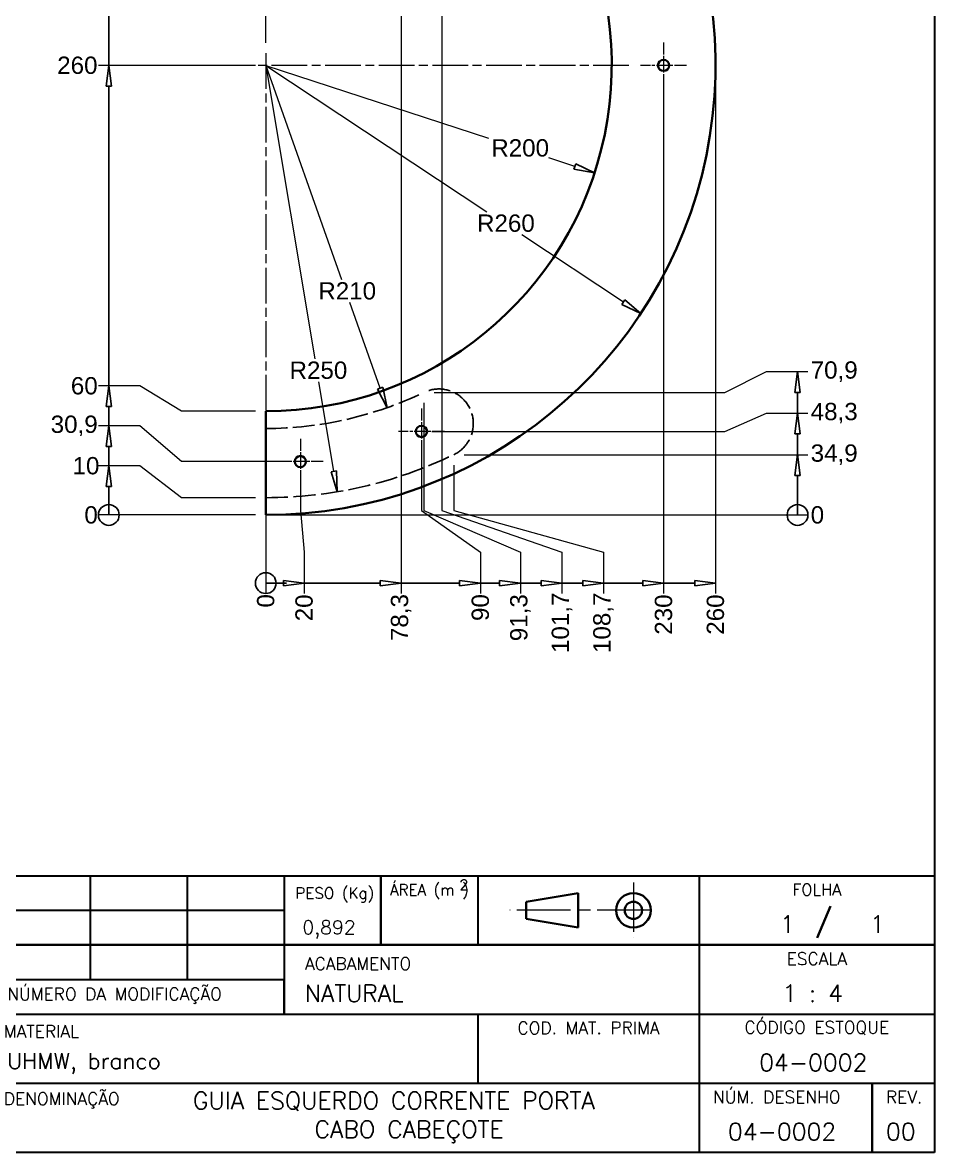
# Model space of a CAD drawing. Header units: millimetres. Extents: x 12 to 820, y 20 to 1168.
# Drawn here: x 293 to 820, y 20 to 673 of the extents above; entities that cross this region are included whole.
import ezdxf
from ezdxf.enums import TextEntityAlignment as Align

# ---------------------------------------------------------------- set-up
doc = ezdxf.new("R2010")
doc.units = ezdxf.units.MM
doc.header["$LTSCALE"] = 4
for name, pattern in [('CHAIN', [0.7087, 0.4724, -0.0591, 0.1181, -0.0591]), ('DASHED', [0.2067, 0.1654, -0.0413]), ('LONG_DASH_DOTTED', [0.3543, 0.2362, -0.0295, 0.0591, -0.0295])]:
    doc.linetypes.add(name, pattern=pattern)
for name, color, linetype, lineweight in [('BORDA', 7, 'Continuous', 25), ('Centro(TMG-1)', 7, 'Continuous', 18), ('LEGENDA', 7, 'Continuous', 35), ('Quote(TMG-1)', 7, 'Continuous', 25), ('Spigoli nascosti(TMG-1)', 7, 'DASHED', 25), ('Spigoli visibili(TMG-1)', 7, 'Continuous', 35)]:
    doc.layers.add(name, color=color, linetype=linetype, lineweight=lineweight)
doc.layers.add('CENTRO', color=5, linetype='LONG_DASH_DOTTED', lineweight=9, true_color=0x0000ff)
doc.layers.add('CONTORNO', color=1, linetype='Continuous', lineweight=50, true_color=0xff0000)
doc.styles.add('SELGRON - LEGENDA', font='Simplex.shx')
doc.styles.add('Text Style47', font='Simplex.shx')
doc.styles.add('Text Style49', font='Simplex.shx')
doc.styles.add('Text Style51', font='Simplex.shx')
doc.styles.add('Text Style54', font='')
doc.styles.add('Text Style58', font='Simplex.shx')
doc.styles.add('Text Style83', font='Simplex.shx')
doc.styles.add('TMG', font='arial.ttf')
doc.styles.get('Text Style54').set_extended_font_data('Arial', bold=True)
doc.dimstyles.new('tmg-quote', dxfattribs={"dimscale": 4, "dimtxt": 2.5, "dimasz": 3, "dimexe": 1.5, "dimexo": 1.5, "dimgap": 0.4, "dimtad": 1, "dimtoh": 1, "dimrnd": 1e-08, "dimtxsty": 'TMG', "dimblk": 'Empty-1', "dimcen": 0.09, "dimdle": 4, "dimclrd": 7, "dimclre": 7, "dimclrt": 7, "dimazin": 2, "dimtfac": 1, "dimtdec": 3, "dimtmove": 0, "dimatfit": 3, "dimldrblk": 'CLOSEDBLANK', "dimfxl": 0, "dimtolj": 1, "dimlwd": 15, "dimlwe": 15, "dimarcsym": 0})

# ---------------------------------------------------------------- blocks, each defined once
blk = doc.blocks.new('Borders BORDA A4')
at = {"layer": 'BORDA', "lineweight": 30}
for p, q in [((205, 292), (205, 5)), ((205, 5), (25, 5))]:
    blk.add_line(p, q, dxfattribs=at)
at = {"layer": 'CONTORNO', "color": 7, "style": 'Text Style54'}
blk.add_attdef('STOCK_NUMBER_001', (6.97, 138.27), '', height=4, rotation=90, dxfattribs=at)
blk = doc.blocks.new('Title Blocks LEGENDA SELGRON')
at = {"layer": 'CENTRO', "ltscale": 7.526578}
blk.add_line((288.11, 94.53), (288.11, 86.53), dxfattribs=at)
at = {"layer": 'CENTRO', "ltscale": 8.216806}
blk.add_line((290.65, 90.53), (270.27, 90.53), dxfattribs=at)
at = {"layer": 'CONTORNO', "color": 7}
for p, q in [((164.01, 92.36), (168.34, 94.82)), ((168.34, 94.82), (172.79, 92.22)), ((173.29, 92.29), (177.63, 94.75)), ((177.63, 94.75), (182.08, 92.16)), ((164.01, 92.36), (168.45, 89.76)), ((168.45, 89.76), (172.79, 92.22)), ((173.29, 92.29), (177.74, 89.69)), ((177.74, 89.69), (182.08, 92.16)), ((162.41, 90.58), (162.41, 90.12)), ((166.47, 90.58), (162.41, 90.58)), ((162.41, 90.12), (163.71, 90.12)), ((163.71, 90.12), (163.71, 88.77)), ((165.15, 88.77), (165.15, 90.09)), ((165.15, 90.09), (166.47, 90.09)), ((166.47, 90.09), (166.47, 90.58)), ((170.32, 88.77), (170.32, 90.58)), ((170.32, 90.58), (172.34, 90.58)), ((171.67, 88.77), (171.67, 89.91)), ((171.67, 89.91), (172.52, 88.77)), ((172.34, 90.58), (173.02, 89.53)), ((173.02, 89.53), (173.7, 90.58)), ((173.62, 88.77), (174.39, 89.87)), ((173.7, 90.58), (175.76, 90.58)), ((174.39, 89.87), (174.39, 88.77)), ((175.76, 88.77), (175.76, 90.58)), ((179.39, 89.91), (179.32, 89.76)), ((179.5, 90.07), (179.39, 89.91)), ((179.68, 90.21), (179.5, 90.07)), ((179.83, 90.29), (179.68, 90.21)), ((180.01, 90.38), (179.83, 90.29)), ((180.34, 90.49), (180.01, 90.38)), ((180.83, 90.57), (180.34, 90.49)), ((180.75, 89.8), (180.8, 89.91)), ((180.8, 89.91), (180.86, 89.98)), ((181.1, 90.58), (180.83, 90.57)), ((180.86, 89.98), (180.97, 90.07)), ((180.97, 90.07), (181.11, 90.11)), ((181.59, 90.61), (181.1, 90.58)), ((181.11, 90.11), (181.33, 90.16)), ((181.33, 90.16), (181.63, 90.18)), ((181.99, 90.62), (181.59, 90.61)), ((181.63, 90.18), (181.9, 90.18)), ((181.9, 90.18), (182.01, 90.16)), ((182.18, 90.6), (181.99, 90.62)), ((182.01, 90.16), (182.12, 90.11)), ((182.12, 90.11), (182.21, 90.08)), ((182.38, 90.57), (182.18, 90.6)), ((182.21, 90.08), (182.32, 90)), ((182.32, 90), (182.38, 89.91)), ((182.58, 90.55), (182.38, 90.57)), ((182.38, 89.91), (183.75, 89.91)), ((182.69, 90.53), (182.58, 90.55)), ((182.82, 90.51), (182.69, 90.53)), ((182.95, 90.46), (182.82, 90.51)), ((183.04, 90.44), (182.95, 90.46)), ((183.13, 90.42), (183.04, 90.44)), ((183.24, 90.38), (183.13, 90.42)), ((183.33, 90.33), (183.24, 90.38)), ((183.42, 90.29), (183.33, 90.33)), ((183.48, 90.25), (183.42, 90.29)), ((183.55, 90.2), (183.48, 90.25)), ((183.64, 90.13), (183.55, 90.2)), ((183.68, 90.07), (183.64, 90.13)), ((183.72, 90), (183.68, 90.07)), ((183.75, 89.96), (183.72, 90)), ((183.75, 89.91), (183.75, 89.96)), ((163.71, 88.77), (165.15, 88.77)), ((164.01, 87.01), (168.34, 89.47)), ((168.34, 89.47), (172.95, 86.79)), ((170.32, 88.77), (171.67, 88.77)), ((172.52, 88.77), (173.62, 88.77)), ((173.36, 87.01), (177.69, 89.47)), ((174.39, 88.77), (175.76, 88.77)), ((177.69, 89.47), (182.3, 86.79)), ((179.32, 89.76), (179.3, 89.67)), ((179.3, 89.67), (179.32, 89.54)), ((179.32, 89.54), (179.39, 89.36)), ((179.39, 89.36), (179.48, 89.25)), ((179.48, 89.25), (179.65, 89.12)), ((179.65, 89.12), (179.85, 89.01)), ((179.85, 89.01), (179.96, 88.97)), ((179.96, 88.97), (180.12, 88.92)), ((180.12, 88.92), (180.31, 88.86)), ((180.31, 88.86), (180.49, 88.81)), ((180.49, 88.81), (180.69, 88.79)), ((180.69, 88.79), (180.84, 88.77)), ((180.73, 89.72), (180.75, 89.8)), ((180.73, 89.61), (180.73, 89.72)), ((180.75, 89.52), (180.73, 89.61)), ((180.82, 89.43), (180.75, 89.52)), ((180.89, 89.36), (180.82, 89.43)), ((180.84, 88.77), (181.11, 88.75)), ((180.97, 89.3), (180.89, 89.36)), ((181.08, 89.25), (180.97, 89.3)), ((181.24, 89.21), (181.08, 89.25)), ((181.11, 88.75), (181.33, 88.73)), ((181.46, 89.17), (181.24, 89.21)), ((181.33, 88.73), (181.41, 88.73)), ((181.41, 88.73), (181.63, 88.73)), ((181.68, 89.14), (181.46, 89.17)), ((181.63, 88.73), (181.85, 88.73)), ((181.81, 89.14), (181.68, 89.14)), ((181.94, 89.14), (181.81, 89.14)), ((181.85, 88.73), (182.21, 88.77)), ((181.92, 89.74), (181.92, 89.36)), ((183.81, 89.74), (181.92, 89.74)), ((181.92, 89.36), (182.54, 89.36)), ((182.1, 89.17), (181.94, 89.14)), ((182.23, 89.19), (182.1, 89.17)), ((182.21, 88.77), (182.43, 88.79)), ((182.36, 89.23), (182.23, 89.19)), ((182.45, 89.28), (182.36, 89.23)), ((182.43, 88.79), (182.69, 88.88)), ((182.54, 89.36), (182.45, 89.28)), ((182.69, 88.88), (182.87, 88.95)), ((182.87, 88.95), (182.89, 88.77)), ((182.89, 88.77), (183.81, 88.77)), ((183.81, 88.77), (183.81, 89.74)), ((163.83, 86.68), (163.83, 81.73)), ((168.12, 84.26), (163.83, 86.68)), ((164.01, 87.01), (172.95, 81.81)), ((172.95, 86.79), (172.95, 81.81)), ((173.18, 86.68), (173.18, 81.73)), ((177.47, 84.26), (173.18, 86.68)), ((173.36, 87.01), (182.3, 81.81)), ((182.3, 86.79), (182.3, 81.81)), ((163.83, 81.73), (168.12, 84.26)), ((173.18, 81.73), (177.47, 84.26))]:
    blk.add_line(p, q, dxfattribs=at)
at = {"layer": 'LEGENDA', "lineweight": 30}
for p, q in [((151.61, 95.53), (331.61, 95.53)), ((151.61, 55.53), (151.61, 95.53)), ((195.61, 95.53), (195.61, 55.53)), ((209.61, 95.53), (209.61, 80.53)), ((223.61, 95.53), (223.61, 80.53)), ((237.61, 95.53), (237.61, 80.53)), ((265.61, 95.53), (265.61, 85.53)), ((297.61, 95.53), (297.61, 55.53)), ((331.61, 95.53), (331.61, 55.53)), ((195.61, 90.53), (237.61, 90.53)), ((151.61, 80.53), (195.61, 80.53)), ((161.44, 80.53), (161.44, 55.53)), ((177.61, 80.53), (177.61, 55.53)), ((195.61, 80.53), (237.61, 80.53)), ((151.61, 75.53), (195.61, 75.53)), ((195.61, 75.53), (331.61, 75.53)), ((265.61, 75.53), (265.61, 65.53)), ((151.61, 70.53), (195.61, 70.53)), ((151.61, 65.53), (195.61, 65.53)), ((195.61, 65.53), (331.61, 65.53)), ((151.61, 60.53), (195.61, 60.53)), ((331.61, 55.53), (151.61, 55.53))]:
    blk.add_line(p, q, dxfattribs=at)
at = {"layer": 'LEGENDA'}
for p, q in [((251.61, 95.53), (251.61, 85.53)), ((272.61, 91.78), (280.11, 93.03)), ((272.61, 89.28), (272.61, 91.78)), ((280.11, 93.03), (280.11, 88.03)), ((316.61, 91.14), (314.67, 86.53)), ((280.11, 88.03), (272.61, 89.28)), ((195.61, 85.53), (237.61, 85.53)), ((251.61, 85.53), (237.61, 85.53)), ((251.61, 85.53), (265.61, 85.53)), ((265.61, 85.53), (331.61, 85.53)), ((237.61, 80.53), (237.61, 75.53)), ((322.61, 65.53), (322.61, 55.53))]:
    blk.add_line(p, q, dxfattribs=at)
for radius in [2.5, 1.25]:
    blk.add_circle((288.11, 90.53), radius, dxfattribs=at)
at = {"layer": 'CONTORNO', "color": 7, "style": 'SELGRON - LEGENDA'}
for s, insert, char_height, attachment_point in [('\\FSimplex|b0|i0;\\H1.6000;ÁREA (m )', (258.61, 93.23), 1.6, 5), ('\\FSimplex|b0|i0;\\H1.5000;2', (263.61, 94.23), 1.5, 5), ('\\FSimplex|b0|i0;\\H1.6000;PESO (Kg)\\P', (244.95, 92.75), 1.6, 5), ('\\FSimplex|b0|i0;\\H1.7000;FOLHA', (314.61, 93.53), 1.7, 5), ('\\FSimplex|b0|i0;\\H1.8000;ACABAMENTO', (240.64, 82.82), 1.8, 4), ('\\FSimplex|b0|i0;\\H1.8000;ESCALA', (314.61, 83.53), 1.8, 5), ('\\FSimplex|b0|i0;\\H1.8000;DATA', (169.44, 78.03), 1.8, 5), ('\\FSimplex|b0|i0;\\H1.8000;NOME', (186.61, 78.03), 1.8, 5), ('\\FSimplex|b0|i0;\\H1.8000;NÚMERO DA MODIFICAÇÃO', (197.61, 78.17), 1.8, 4), ('\\FSimplex|b0|i0;\\H1.8000;COD. MAT. PRIMA', (281.61, 73.53), 1.8, 5), ('\\FSimplex|b0|i0;\\H1.8000;CÓDIGO ESTOQUE', (314.61, 73.53), 1.8, 5), ('\\FSimplex|b0|i0;\\H1.8000;VISTO', (156.61, 68.03), 1.8, 5), ('\\FSimplex|b0|i0;\\H1.8000;DENOMINAÇÃO', (197.11, 63.03), 1.8, 4), ('\\FSimplex|b0|i0;\\H1.8000;NÚM. DESENHO', (299.61, 63.53), 1.8, 4), ('\\FSimplex|b0|i0;\\H1.8000;REV.', (324.61, 63.53), 1.8, 4)]:
    blk.add_mtext(s, dxfattribs=dict(at, insert=insert, char_height=char_height, attachment_point=attachment_point))
for s, insert, char_height, width, attachment_point in [('\\FSimplex|b0|i0;\\H1.9000;DES', (156.61, 73.03), 1.9, 6.6594, 5), ('\\FSimplex|b0|i0;\\H1.8000;MATERIAL', (197.11, 73.03), 1.8, 12.5739, 4), ('\\FSimplex|b0|i0;\\H1.9000;PROJ', (156.61, 63.03), 1.9, 7.0803, 5), ('\\FSimplex|b0|i0;\\H1.9000;VISTO', (156.61, 58.03), 1.9, 7.7824, 5)]:
    blk.add_mtext(s, dxfattribs=dict(at, insert=insert, char_height=char_height, width=width, attachment_point=attachment_point))
at = {"layer": 'CONTORNO', "color": 7}
for tag, height, style, p in [('RLM_3', 1.8, 'Text Style51', (202.61, 93.03)), ('RLM_6', 1.8, 'Text Style51', (216.61, 93.03)), ('RLM_9', 1.8, 'Text Style51', (230.61, 93.03)), ('RLM_2', 1.8, 'Text Style51', (202.61, 88.03)), ('RLM_5', 1.8, 'Text Style51', (216.61, 88.03)), ('RLM_8', 1.8, 'Text Style51', (230.61, 88.03)), ('ÁREA', 2, 'Text Style47', (258.61, 87.83)), ('RLM_1', 1.8, 'Text Style51', (202.61, 83.03)), ('RLM_4', 1.8, 'Text Style51', (216.61, 83.03)), ('RLM_7', 1.8, 'Text Style51', (230.61, 83.03))]:
    blk.add_attdef(tag, text='', height=height, dxfattribs=dict(at, style=style)).set_placement(p, align=Align.MIDDLE_CENTER)
for tag, p, height, style in [('PESO_001', (240.26, 87.07), 2, 'Text Style47'), ('Sheet_number_001', (309.31, 87.28), 2.5, 'SELGRON - LEGENDA'), ('Number_of_sheets_001', (322.31, 87.28), 2.5, 'SELGRON - LEGENDA'), ('ACABAMENTO_001', (240.61, 77.29), 2.49, 'Text Style83'), ('ESCALA_001', (309.61, 77.28), 2.5, 'SELGRON - LEGENDA'), ('CHECKED_DATE_001', (161.59, 72.31), 1.7, 'Text Style49'), ('DESIGNER_001', (182.84, 72.13), 1.8, 'Text Style51'), ('MATERIAL_001', (197.61, 67.6), 2.3, 'Text Style58'), ('STOCK_NUMBER_001', (306.28, 67.28), 2.5, 'SELGRON - LEGENDA'), ('ENG_APPROVAL_DATE_001', (161.13, 62.26), 1.8, 'Text Style51'), ('PROJECT_001', (179.97, 62.18), 1.7, 'Text Style49'), ('DESCRIPTION_001', (224.45, 61.78), 2.5, 'SELGRON - LEGENDA'), ('DESCRIPTION_002', (242.01, 57.62), 2.5, 'SELGRON - LEGENDA'), ('PART_NUMBER_001', (301.78, 57.28), 2.5, 'SELGRON - LEGENDA'), ('REVISION_NUMBER_001', (324.61, 57.28), 2.5, 'SELGRON - LEGENDA')]:
    blk.add_attdef(tag, p, '', height=height, dxfattribs=dict(at, style=style))
blk = doc.blocks.new('Empty-1')
at = {"color": 0}
for p, q in [((0, 0), (-1, 0.133)), ((-1, 0.133), (-1, -0.133)), ((-1, -0.133), (0, 0))]:
    blk.add_line(p, q, dxfattribs=at)
blk = doc.blocks.new('*D9')
at = {"layer": 'Defpoints', "color": 0, "linetype": 'Continuous', "transparency": 16777216}
for p in [(433.44, 648.6), (474.77, 402.04)]:
    blk.add_point(p, dxfattribs=at)
at = {"layer": 'Quote(TMG-1)', "color": 7, "linetype": 'Continuous', "lineweight": 15, "transparency": 16777216}
for p, q in [((433.44, 648.6), (461.88, 478.93)), ((472.78, 413.88), (464.13, 465.52))]:
    blk.add_line(p, q, dxfattribs=at)
at = {"layer": 'Quote(TMG-1)', "color": 7, "linetype": 'Continuous', "lineweight": 15, "transparency": 16777216, "xscale": 12, "yscale": 12, "zscale": 12, "rotation": 279.5157499925226}
blk.add_blockref('Empty-1', (474.77, 402.04), dxfattribs=at)
at = {"layer": 'Quote(TMG-1)', "color": 7, "linetype": 'Continuous', "lineweight": 18, "transparency": 16777216, "insert": (447.19, 477.33), "char_height": 10, "attachment_point": 1, "style": 'TMG'}
blk.add_mtext('\\A1;R250', dxfattribs=at)
blk = doc.blocks.new('_ClosedBlank')
at = {"color": 0, "linetype": 'ByBlock', "lineweight": -2}
for p, q in [((-1, 0.167), (0, 0)), ((-1, 0.167), (-1, -0.167)), ((0, 0), (-1, -0.167))]:
    blk.add_line(p, q, dxfattribs=at)
blk = doc.blocks.new('*D10')
at = {"layer": 'Defpoints', "color": 0, "linetype": 'Continuous', "transparency": 16777216}
for p in [(433.44, 648.6), (503.56, 450.65)]:
    blk.add_point(p, dxfattribs=at)
at = {"layer": 'Quote(TMG-1)', "color": 7, "linetype": 'Continuous', "lineweight": 15, "transparency": 16777216}
for p, q in [((433.44, 648.6), (477.28, 524.82)), ((499.55, 461.96), (482.03, 511.41))]:
    blk.add_line(p, q, dxfattribs=at)
at = {"layer": 'Quote(TMG-1)', "color": 7, "linetype": 'Continuous', "lineweight": 15, "transparency": 16777216, "xscale": 12, "yscale": 12, "zscale": 12, "rotation": 289.5065532695403}
blk.add_blockref('Empty-1', (503.56, 450.65), dxfattribs=at)
at = {"layer": 'Quote(TMG-1)', "color": 7, "linetype": 'Continuous', "lineweight": 18, "transparency": 16777216, "insert": (463.84, 523.22), "char_height": 10, "attachment_point": 1, "style": 'TMG'}
blk.add_mtext('\\A1;R210', dxfattribs=at)
blk = doc.blocks.new('*D11')
at = {"layer": 'Defpoints', "color": 0, "linetype": 'Continuous', "transparency": 16777216}
for p in [(433.44, 648.6), (623.53, 586.43)]:
    blk.add_point(p, dxfattribs=at)
at = {"layer": 'Quote(TMG-1)', "color": 7, "linetype": 'Continuous', "lineweight": 15, "transparency": 16777216}
for p, q in [((433.44, 648.6), (562.22, 606.48)), ((612.12, 590.16), (597.05, 595.09))]:
    blk.add_line(p, q, dxfattribs=at)
at = {"layer": 'Quote(TMG-1)', "color": 7, "linetype": 'Continuous', "lineweight": 15, "transparency": 16777216, "xscale": 12, "yscale": 12, "zscale": 12, "rotation": 341.8890529945775}
blk.add_blockref('Empty-1', (623.53, 586.43), dxfattribs=at)
at = {"layer": 'Quote(TMG-1)', "color": 7, "linetype": 'Continuous', "lineweight": 18, "transparency": 16777216, "insert": (563.82, 605.89), "char_height": 10, "attachment_point": 1, "style": 'TMG'}
blk.add_mtext('\\A1;R200', dxfattribs=at)
blk = doc.blocks.new('*D12')
at = {"layer": 'Defpoints', "color": 0, "linetype": 'Continuous', "transparency": 16777216}
for p in [(433.44, 648.6), (650.22, 505.06)]:
    blk.add_point(p, dxfattribs=at)
at = {"layer": 'Quote(TMG-1)', "color": 7, "linetype": 'Continuous', "lineweight": 15, "transparency": 16777216}
for p, q in [((433.44, 648.6), (561.27, 563.96)), ((640.22, 511.69), (581.52, 550.55))]:
    blk.add_line(p, q, dxfattribs=at)
at = {"layer": 'Quote(TMG-1)', "color": 7, "linetype": 'Continuous', "lineweight": 15, "transparency": 16777216, "xscale": 12, "yscale": 12, "zscale": 12, "rotation": 326.4903698639281}
blk.add_blockref('Empty-1', (650.22, 505.06), dxfattribs=at)
at = {"layer": 'Quote(TMG-1)', "color": 7, "linetype": 'Continuous', "lineweight": 18, "transparency": 16777216, "insert": (555.58, 562.36), "char_height": 10, "attachment_point": 1, "style": 'TMG'}
blk.add_mtext('\\A1;R260', dxfattribs=at)
blk = doc.blocks.new('*D14')
at = {"layer": 'Defpoints', "color": 0, "linetype": 'Continuous', "transparency": 16777216}
for p in [(433.44, 388.6), (433.44, 388.6), (746.88, 388.6)]:
    blk.add_point(p, dxfattribs=at)
at = {"layer": 'Quote(TMG-1)', "color": 7, "linetype": 'Continuous', "lineweight": 15, "transparency": 16777216}
blk.add_line((439.44, 388.6), (746.88, 388.6), dxfattribs=at)
at = {"layer": 'Quote(TMG-1)', "color": 7, "linetype": 'Continuous', "lineweight": 18, "transparency": 16777216, "insert": (748.48, 388.6), "char_height": 10, "attachment_point": 4, "style": 'TMG'}
blk.add_mtext('\\A1;0', dxfattribs=at)
blk = doc.blocks.new('*D15')
at = {"layer": 'Defpoints', "color": 0, "linetype": 'Continuous', "transparency": 16777216}
for p in [(542.13, 423.47), (746.88, 423.47), (433.44, 388.6)]:
    blk.add_point(p, dxfattribs=at)
at = {"layer": 'Quote(TMG-1)', "color": 7, "linetype": 'Continuous', "lineweight": 15, "transparency": 16777216}
blk.add_line((548.13, 423.47), (746.88, 423.47), dxfattribs=at)
at = {"layer": 'Quote(TMG-1)', "color": 7, "linetype": 'Continuous', "lineweight": 18, "transparency": 16777216, "insert": (748.48, 423.47), "char_height": 10, "attachment_point": 4, "style": 'TMG'}
blk.add_mtext('\\A1;34,9', dxfattribs=at)
blk = doc.blocks.new('*D16')
at = {"layer": 'Defpoints', "color": 0, "linetype": 'Continuous', "transparency": 16777216}
for p in [(746.88, 447.49), (523.44, 436.94), (433.44, 388.6)]:
    blk.add_point(p, dxfattribs=at)
at = {"layer": 'Quote(TMG-1)', "color": 7, "linetype": 'Continuous', "lineweight": 15, "transparency": 16777216}
for p, q in [((698.88, 436.94), (722.88, 447.49)), ((722.88, 447.49), (746.88, 447.49)), ((529.44, 436.94), (698.88, 436.94))]:
    blk.add_line(p, q, dxfattribs=at)
at = {"layer": 'Quote(TMG-1)', "color": 7, "linetype": 'Continuous', "lineweight": 18, "transparency": 16777216, "insert": (748.48, 447.49), "char_height": 10, "attachment_point": 4, "style": 'TMG'}
blk.add_mtext('\\A1;48,3', dxfattribs=at)
blk = doc.blocks.new('*D17')
at = {"layer": 'Defpoints', "color": 0, "linetype": 'Continuous', "transparency": 16777216}
for p in [(746.88, 471.51), (524.74, 459.49), (433.44, 388.6)]:
    blk.add_point(p, dxfattribs=at)
at = {"layer": 'Quote(TMG-1)', "color": 7, "linetype": 'Continuous', "lineweight": 15, "transparency": 16777216}
for p, q in [((698.88, 459.49), (722.88, 471.51)), ((722.88, 471.51), (746.88, 471.51)), ((530.74, 459.49), (698.88, 459.49))]:
    blk.add_line(p, q, dxfattribs=at)
at = {"layer": 'Quote(TMG-1)', "color": 7, "linetype": 'Continuous', "lineweight": 18, "transparency": 16777216, "insert": (748.48, 471.51), "char_height": 10, "attachment_point": 4, "style": 'TMG'}
blk.add_mtext('\\A1;70,9', dxfattribs=at)
blk = doc.blocks.new('2dTransSymbol1')
at = {"layer": 'Quote(TMG-1)'}
for p, q in [((185.22, 117.88), (184.82, 114.88)), ((185.62, 114.88), (185.22, 117.88)), ((184.82, 114.88), (185.62, 114.88)), ((185.22, 111.87), (185.22, 114.88)), ((185.22, 111.87), (184.82, 108.87)), ((185.62, 108.87), (185.22, 111.87)), ((184.82, 108.87), (185.62, 108.87)), ((185.22, 105.87), (185.22, 108.87)), ((185.22, 105.87), (184.82, 102.87)), ((185.62, 102.87), (185.22, 105.87)), ((184.82, 102.87), (185.62, 102.87)), ((185.22, 100.15), (185.22, 102.87)), ((185.22, 100.15), (185.22, 97.15))]:
    blk.add_line(p, q, dxfattribs=at)
blk.add_circle((185.22, 97.15), 1.5, dxfattribs=at)
blk = doc.blocks.new('*D19')
at = {"layer": 'Defpoints', "color": 0, "linetype": 'Continuous', "transparency": 16777216}
for p in [(433.44, 438.6), (433.44, 438.6), (433.44, 343.18)]:
    blk.add_point(p, dxfattribs=at)
at = {"layer": 'Quote(TMG-1)', "color": 7, "linetype": 'Continuous', "lineweight": 15, "transparency": 16777216}
blk.add_line((433.44, 432.6), (433.44, 343.18), dxfattribs=at)
at = {"layer": 'Quote(TMG-1)', "color": 7, "linetype": 'Continuous', "lineweight": 18, "transparency": 16777216, "insert": (433.44, 335.06), "char_height": 10, "attachment_point": 4, "rotation": 90, "style": 'TMG'}
blk.add_mtext('\\A1;0', dxfattribs=at)
blk = doc.blocks.new('*D20')
at = {"layer": 'Defpoints', "color": 0, "linetype": 'Continuous', "transparency": 16777216}
for p in [(433.44, 438.6), (453.44, 419.47), (455.64, 343.18)]:
    blk.add_point(p, dxfattribs=at)
at = {"layer": 'Quote(TMG-1)', "color": 7, "linetype": 'Continuous', "lineweight": 15, "transparency": 16777216}
for p, q in [((453.44, 413.47), (453.44, 391.18)), ((453.44, 391.18), (455.64, 367.18)), ((455.64, 367.18), (455.64, 343.18))]:
    blk.add_line(p, q, dxfattribs=at)
at = {"layer": 'Quote(TMG-1)', "color": 7, "linetype": 'Continuous', "lineweight": 18, "transparency": 16777216, "insert": (455.64, 327.12), "char_height": 10, "attachment_point": 4, "rotation": 90, "style": 'TMG'}
blk.add_mtext('\\A1;20', dxfattribs=at)
blk = doc.blocks.new('*D21')
at = {"layer": 'Defpoints', "color": 0, "linetype": 'Continuous', "transparency": 16777216}
for p in [(433.44, 438.6), (523.44, 436.94), (557.53, 343.18)]:
    blk.add_point(p, dxfattribs=at)
at = {"layer": 'Quote(TMG-1)', "color": 7, "linetype": 'Continuous', "lineweight": 15, "transparency": 16777216}
for p, q in [((523.44, 430.94), (523.44, 391.18)), ((523.44, 391.18), (557.53, 367.18)), ((557.53, 367.18), (557.53, 343.18))]:
    blk.add_line(p, q, dxfattribs=at)
at = {"layer": 'Quote(TMG-1)', "color": 7, "linetype": 'Continuous', "lineweight": 18, "transparency": 16777216, "insert": (557.53, 327.29), "char_height": 10, "attachment_point": 4, "rotation": 90, "style": 'TMG'}
blk.add_mtext('\\A1;90', dxfattribs=at)
blk = doc.blocks.new('*D22')
at = {"layer": 'Defpoints', "color": 0, "linetype": 'Continuous', "transparency": 16777216}
for p in [(433.44, 438.6), (542.13, 423.47), (628.68, 343.18)]:
    blk.add_point(p, dxfattribs=at)
at = {"layer": 'Quote(TMG-1)', "color": 7, "linetype": 'Continuous', "lineweight": 15, "transparency": 16777216}
for p, q in [((542.13, 417.47), (542.13, 391.18)), ((542.13, 391.18), (628.68, 367.18)), ((628.68, 367.18), (628.68, 343.18))]:
    blk.add_line(p, q, dxfattribs=at)
at = {"layer": 'Quote(TMG-1)', "color": 7, "linetype": 'Continuous', "lineweight": 18, "transparency": 16777216, "insert": (628.68, 308.78), "char_height": 10, "attachment_point": 4, "rotation": 90, "style": 'TMG'}
blk.add_mtext('\\A1;108,7', dxfattribs=at)
blk = doc.blocks.new('*D23')
at = {"layer": 'Defpoints', "color": 0, "linetype": 'Continuous', "transparency": 16777216}
for p in [(524.74, 459.49), (433.44, 438.6), (580.64, 343.18)]:
    blk.add_point(p, dxfattribs=at)
at = {"layer": 'Quote(TMG-1)', "color": 7, "linetype": 'Continuous', "lineweight": 15, "transparency": 16777216}
for p, q in [((524.74, 453.49), (524.74, 391.18)), ((524.74, 391.18), (580.64, 367.18)), ((580.64, 367.18), (580.64, 343.18))]:
    blk.add_line(p, q, dxfattribs=at)
at = {"layer": 'Quote(TMG-1)', "color": 7, "linetype": 'Continuous', "lineweight": 18, "transparency": 16777216, "insert": (580.64, 315.61), "char_height": 10, "attachment_point": 4, "rotation": 90, "style": 'TMG'}
blk.add_mtext('\\A1;91,3', dxfattribs=at)
blk = doc.blocks.new('*D24')
at = {"layer": 'Defpoints', "color": 0, "linetype": 'Continuous', "transparency": 16777216}
for p in [(663.44, 648.6), (433.44, 438.6), (663.44, 343.18)]:
    blk.add_point(p, dxfattribs=at)
at = {"layer": 'Quote(TMG-1)', "color": 7, "linetype": 'Continuous', "lineweight": 15, "transparency": 16777216}
blk.add_line((663.44, 642.6), (663.44, 343.18), dxfattribs=at)
at = {"layer": 'Quote(TMG-1)', "color": 7, "linetype": 'Continuous', "lineweight": 18, "transparency": 16777216, "insert": (663.44, 319.35), "char_height": 10, "attachment_point": 4, "rotation": 90, "style": 'TMG'}
blk.add_mtext('\\A1;230', dxfattribs=at)
blk = doc.blocks.new('*D25')
at = {"layer": 'Defpoints', "color": 0, "linetype": 'Continuous', "transparency": 16777216}
for p in [(693.44, 648.6), (433.44, 438.6), (693.44, 343.18)]:
    blk.add_point(p, dxfattribs=at)
at = {"layer": 'Quote(TMG-1)', "color": 7, "linetype": 'Continuous', "lineweight": 15, "transparency": 16777216}
blk.add_line((693.44, 642.6), (693.44, 343.18), dxfattribs=at)
at = {"layer": 'Quote(TMG-1)', "color": 7, "linetype": 'Continuous', "lineweight": 18, "transparency": 16777216, "insert": (693.44, 319.35), "char_height": 10, "attachment_point": 4, "rotation": 90, "style": 'TMG'}
blk.add_mtext('\\A1;260', dxfattribs=at)
blk = doc.blocks.new('*D26')
at = {"layer": 'Defpoints', "color": 0, "linetype": 'Continuous', "transparency": 16777216}
for p in [(511.7, 832.65), (433.44, 438.6), (511.7, 343.18)]:
    blk.add_point(p, dxfattribs=at)
at = {"layer": 'Quote(TMG-1)', "color": 7, "linetype": 'Continuous', "lineweight": 15, "transparency": 16777216}
blk.add_line((511.7, 826.65), (511.7, 343.18), dxfattribs=at)
at = {"layer": 'Quote(TMG-1)', "color": 7, "linetype": 'Continuous', "lineweight": 18, "transparency": 16777216, "insert": (511.7, 315.69), "char_height": 10, "attachment_point": 4, "rotation": 90, "style": 'TMG'}
blk.add_mtext('\\A1;78,3', dxfattribs=at)
blk = doc.blocks.new('*D27')
at = {"layer": 'Defpoints', "color": 0, "linetype": 'Continuous', "transparency": 16777216}
for p in [(535.18, 887.87), (433.44, 438.6), (604.66, 343.18)]:
    blk.add_point(p, dxfattribs=at)
at = {"layer": 'Quote(TMG-1)', "color": 7, "linetype": 'Continuous', "lineweight": 15, "transparency": 16777216}
for p, q in [((535.18, 881.87), (535.18, 391.18)), ((535.18, 391.18), (604.66, 367.18)), ((604.66, 367.18), (604.66, 343.18))]:
    blk.add_line(p, q, dxfattribs=at)
at = {"layer": 'Quote(TMG-1)', "color": 7, "linetype": 'Continuous', "lineweight": 18, "transparency": 16777216, "insert": (604.66, 308.78), "char_height": 10, "attachment_point": 4, "rotation": 90, "style": 'TMG'}
blk.add_mtext('\\A1;101,7', dxfattribs=at)
blk = doc.blocks.new('2dTransSymbol2')
at = {"layer": 'Quote(TMG-1)'}
for p, q in [((111.36, 87.3), (108.36, 87.3)), ((113.91, 87.3), (110.91, 87.7)), ((110.91, 87.7), (110.91, 86.9)), ((110.91, 86.9), (113.91, 87.3)), ((110.91, 87.3), (111.36, 87.3)), ((113.91, 87.3), (124.92, 87.3)), ((127.92, 87.3), (124.92, 87.7)), ((124.92, 87.7), (124.92, 86.9)), ((124.92, 86.9), (127.92, 87.3)), ((127.92, 87.3), (136.38, 87.3)), ((139.38, 87.3), (136.38, 87.7)), ((136.38, 87.7), (136.38, 86.9)), ((136.38, 86.9), (139.38, 87.3)), ((139.38, 87.3), (142.16, 87.3)), ((145.16, 87.3), (142.16, 87.7)), ((142.16, 87.7), (142.16, 86.9)), ((142.16, 86.9), (145.16, 87.3)), ((145.16, 87.3), (148.16, 87.3)), ((151.16, 87.3), (148.16, 87.7)), ((148.16, 87.7), (148.16, 86.9)), ((148.16, 86.9), (151.16, 87.3)), ((151.16, 87.3), (154.17, 87.3)), ((157.17, 87.3), (154.17, 87.7)), ((154.17, 87.7), (154.17, 86.9)), ((154.17, 86.9), (157.17, 87.3)), ((157.17, 87.3), (162.86, 87.3)), ((165.86, 87.3), (162.86, 87.7)), ((162.86, 87.7), (162.86, 86.9)), ((162.86, 86.9), (165.86, 87.3)), ((165.86, 87.3), (170.36, 87.3)), ((173.36, 87.3), (170.36, 87.7)), ((170.36, 87.7), (170.36, 86.9)), ((170.36, 86.9), (173.36, 87.3))]:
    blk.add_line(p, q, dxfattribs=at)
blk.add_circle((108.36, 87.3), 1.5, dxfattribs=at)
blk = doc.blocks.new('*D29')
at = {"layer": 'Defpoints', "color": 0, "linetype": 'Continuous', "transparency": 16777216}
for p in [(336.7, 388.6), (433.44, 388.6), (433.44, 388.6)]:
    blk.add_point(p, dxfattribs=at)
at = {"layer": 'Quote(TMG-1)', "color": 7, "linetype": 'Continuous', "lineweight": 15, "transparency": 16777216}
blk.add_line((427.44, 388.6), (336.7, 388.6), dxfattribs=at)
at = {"layer": 'Quote(TMG-1)', "color": 7, "linetype": 'Continuous', "lineweight": 18, "transparency": 16777216, "insert": (328.58, 388.6), "char_height": 10, "attachment_point": 4, "style": 'TMG'}
blk.add_mtext('\\A1;0', dxfattribs=at)
blk = doc.blocks.new('*D30')
at = {"layer": 'Defpoints', "color": 0, "linetype": 'Continuous', "transparency": 16777216}
for p in [(336.7, 463.26), (433.44, 448.6), (433.44, 388.6)]:
    blk.add_point(p, dxfattribs=at)
at = {"layer": 'Quote(TMG-1)', "color": 7, "linetype": 'Continuous', "lineweight": 15, "transparency": 16777216}
for p, q in [((360.7, 463.26), (336.7, 463.26)), ((384.7, 448.6), (360.7, 463.26)), ((427.44, 448.6), (384.7, 448.6))]:
    blk.add_line(p, q, dxfattribs=at)
at = {"layer": 'Quote(TMG-1)', "color": 7, "linetype": 'Continuous', "lineweight": 18, "transparency": 16777216, "insert": (320.76, 463.26), "char_height": 10, "attachment_point": 4, "style": 'TMG'}
blk.add_mtext('\\A1;60', dxfattribs=at)
blk = doc.blocks.new('*D31')
at = {"layer": 'Defpoints', "color": 0, "linetype": 'Continuous', "transparency": 16777216}
for p in [(336.7, 440.14), (453.44, 419.47), (433.44, 388.6)]:
    blk.add_point(p, dxfattribs=at)
at = {"layer": 'Quote(TMG-1)', "color": 7, "linetype": 'Continuous', "lineweight": 15, "transparency": 16777216}
for p, q in [((360.7, 440.14), (336.7, 440.14)), ((384.7, 419.47), (360.7, 440.14)), ((447.44, 419.47), (384.7, 419.47))]:
    blk.add_line(p, q, dxfattribs=at)
at = {"layer": 'Quote(TMG-1)', "color": 7, "linetype": 'Continuous', "lineweight": 18, "transparency": 16777216, "insert": (309.12, 440.14), "char_height": 10, "attachment_point": 4, "style": 'TMG'}
blk.add_mtext('\\A1;30,9', dxfattribs=at)
blk = doc.blocks.new('*D32')
at = {"layer": 'Defpoints', "color": 0, "linetype": 'Continuous', "transparency": 16777216}
for p in [(336.7, 417.03), (433.44, 398.6), (433.44, 388.6)]:
    blk.add_point(p, dxfattribs=at)
at = {"layer": 'Quote(TMG-1)', "color": 7, "linetype": 'Continuous', "lineweight": 15, "transparency": 16777216}
for p, q in [((360.7, 417.03), (336.7, 417.03)), ((384.7, 398.6), (360.7, 417.03)), ((427.44, 398.6), (384.7, 398.6))]:
    blk.add_line(p, q, dxfattribs=at)
at = {"layer": 'Quote(TMG-1)', "color": 7, "linetype": 'Continuous', "lineweight": 18, "transparency": 16777216, "insert": (321.76, 417.03), "char_height": 10, "attachment_point": 4, "style": 'TMG'}
blk.add_mtext('\\A1;10', dxfattribs=at)
blk = doc.blocks.new('*D33')
at = {"layer": 'Defpoints', "color": 0, "linetype": 'Continuous', "transparency": 16777216}
for p in [(336.7, 648.6), (433.44, 648.6), (433.44, 388.6)]:
    blk.add_point(p, dxfattribs=at)
at = {"layer": 'Quote(TMG-1)', "color": 7, "linetype": 'Continuous', "lineweight": 15, "transparency": 16777216}
blk.add_line((427.44, 648.6), (336.7, 648.6), dxfattribs=at)
at = {"layer": 'Quote(TMG-1)', "color": 7, "linetype": 'Continuous', "lineweight": 18, "transparency": 16777216, "insert": (312.87, 648.6), "char_height": 10, "attachment_point": 4, "style": 'TMG'}
blk.add_mtext('\\A1;260', dxfattribs=at)
blk = doc.blocks.new('*D34')
at = {"layer": 'Defpoints', "color": 0, "linetype": 'Continuous', "transparency": 16777216}
for p in [(336.7, 832.65), (511.7, 832.65), (433.44, 388.6)]:
    blk.add_point(p, dxfattribs=at)
at = {"layer": 'Quote(TMG-1)', "color": 7, "linetype": 'Continuous', "lineweight": 15, "transparency": 16777216}
blk.add_line((505.7, 832.65), (336.7, 832.65), dxfattribs=at)
at = {"layer": 'Quote(TMG-1)', "color": 7, "linetype": 'Continuous', "lineweight": 18, "transparency": 16777216, "insert": (302.89, 832.65), "char_height": 10, "attachment_point": 4, "style": 'TMG'}
blk.add_mtext('\\A1;444,1', dxfattribs=at)
blk = doc.blocks.new('*D35')
at = {"layer": 'Defpoints', "color": 0, "linetype": 'Continuous', "transparency": 16777216}
for p in [(336.7, 860.26), (523.44, 860.26), (433.44, 388.6)]:
    blk.add_point(p, dxfattribs=at)
at = {"layer": 'Quote(TMG-1)', "color": 7, "linetype": 'Continuous', "lineweight": 15, "transparency": 16777216}
blk.add_line((517.44, 860.26), (336.7, 860.26), dxfattribs=at)
at = {"layer": 'Quote(TMG-1)', "color": 7, "linetype": 'Continuous', "lineweight": 18, "transparency": 16777216, "insert": (300.96, 860.26), "char_height": 10, "attachment_point": 4, "style": 'TMG'}
blk.add_mtext('\\A1;471,7', dxfattribs=at)
blk = doc.blocks.new('*D36')
at = {"layer": 'Defpoints', "color": 0, "linetype": 'Continuous', "transparency": 16777216}
for p in [(336.7, 887.87), (535.18, 887.87), (433.44, 388.6)]:
    blk.add_point(p, dxfattribs=at)
at = {"layer": 'Quote(TMG-1)', "color": 7, "linetype": 'Continuous', "lineweight": 15, "transparency": 16777216}
blk.add_line((529.18, 887.87), (336.7, 887.87), dxfattribs=at)
at = {"layer": 'Quote(TMG-1)', "color": 7, "linetype": 'Continuous', "lineweight": 18, "transparency": 16777216, "insert": (300.96, 887.87), "char_height": 10, "attachment_point": 4, "style": 'TMG'}
blk.add_mtext('\\A1;499,3', dxfattribs=at)
blk = doc.blocks.new('2dTransSymbol3')
at = {"layer": 'Quote(TMG-1)'}
for p, q in [((85.68, 221.97), (85.28, 218.97)), ((86.08, 218.97), (85.68, 221.97)), ((85.28, 218.97), (86.08, 218.97)), ((85.68, 215.07), (85.68, 218.97)), ((85.68, 215.07), (85.28, 212.07)), ((86.08, 212.07), (85.68, 215.07)), ((85.28, 212.07), (86.08, 212.07)), ((85.68, 208.16), (85.68, 212.07)), ((85.68, 208.16), (85.28, 205.16)), ((86.08, 205.16), (85.68, 208.16)), ((85.28, 205.16), (86.08, 205.16)), ((85.68, 162.15), (85.68, 205.16)), ((85.68, 162.15), (85.28, 159.15)), ((86.08, 159.15), (85.68, 162.15)), ((85.28, 159.15), (86.08, 159.15)), ((85.68, 115.81), (85.68, 159.15)), ((85.68, 115.81), (85.28, 112.81)), ((86.08, 112.81), (85.68, 115.81)), ((85.28, 112.81), (86.08, 112.81)), ((85.68, 110.04), (85.68, 112.81)), ((85.68, 110.04), (85.28, 107.04)), ((86.08, 107.04), (85.68, 110.04)), ((85.28, 107.04), (86.08, 107.04)), ((85.68, 104.26), (85.68, 107.04)), ((85.68, 104.26), (85.28, 101.26)), ((86.08, 101.26), (85.68, 104.26)), ((85.28, 101.26), (86.08, 101.26)), ((85.68, 100.15), (85.68, 101.26)), ((85.68, 100.15), (85.68, 97.15))]:
    blk.add_line(p, q, dxfattribs=at)
blk.add_circle((85.68, 97.15), 1.5, dxfattribs=at)
blk = doc.blocks.new('*D38')
at = {"layer": 'Defpoints', "color": 0, "linetype": 'Continuous', "transparency": 16777216}
for p in [(523.44, 928.06), (523.44, 900.26), (433.44, 655.6)]:
    blk.add_point(p, dxfattribs=at)
at = {"layer": 'Quote(TMG-1)', "color": 7, "linetype": 'Continuous', "lineweight": 15, "transparency": 16777216}
for p, q in [((433.44, 661.6), (433.44, 934.06)), ((445.44, 928.06), (511.44, 928.06)), ((523.44, 906.26), (523.44, 934.06))]:
    blk.add_line(p, q, dxfattribs=at)
at = {"layer": 'Quote(TMG-1)', "color": 7, "linetype": 'Continuous', "lineweight": 15, "transparency": 16777216, "xscale": 12, "yscale": 12, "zscale": 12, "rotation": 180}
blk.add_blockref('Empty-1', (433.44, 928.06), dxfattribs=at)
at = {"layer": 'Quote(TMG-1)', "color": 7, "linetype": 'Continuous', "lineweight": 15, "transparency": 16777216, "xscale": 12, "yscale": 12, "zscale": 12}
blk.add_blockref('Empty-1', (523.44, 928.06), dxfattribs=at)
at = {"layer": 'Quote(TMG-1)', "color": 7, "linetype": 'Continuous', "lineweight": 18, "transparency": 16777216, "insert": (471.29, 939.87), "char_height": 10, "attachment_point": 1, "style": 'TMG'}
blk.add_mtext('\\A1;90', dxfattribs=at)

msp = doc.modelspace()

# ---------------------------------------------------------------- linework, layer by layer
at = {"layer": 'Centro(TMG-1)', "linetype": 'CHAIN', "ltscale": 3.680255}
for p, q in [((663.4365, 661.8503), (663.4365, 635.3503)), ((676.6865, 648.6003), (650.1865, 648.6003)), ((523.4365, 450.1902), (523.4365, 423.6902)), ((453.4365, 432.7216), (453.4365, 406.2216)), ((536.6865, 436.9402), (510.1865, 436.9402)), ((466.6865, 419.4716), (440.1865, 419.4716))]:
    msp.add_line(p, q, dxfattribs=at)
at = {"layer": 'Centro(TMG-1)', "linetype": 'CHAIN', "ltscale": 10.935515}
for p, q in [((433.4365, 655.6003), (433.4365, 438.6003)), ((643.4365, 648.6003), (426.4365, 648.6003))]:
    msp.add_line(p, q, dxfattribs=at)
at = {"layer": 'Spigoli nascosti(TMG-1)', "ltscale": 19.040747}
msp.add_arc((433.4365, 648.6003), 210, 270, 295.7714617, dxfattribs=at)
at = {"layer": 'Spigoli nascosti(TMG-1)', "ltscale": 18.998505}
msp.add_arc((533.4365, 441.4772), 20, 295.7714617, 115.7714617, dxfattribs=at)
at = {"layer": 'Spigoli nascosti(TMG-1)', "ltscale": 19.429335}
msp.add_arc((433.4365, 648.6003), 250, 270, 295.7714617, dxfattribs=at)
at = {"layer": 'Spigoli visibili(TMG-1)'}
msp.add_line((433.4365, 448.6003), (433.4365, 388.6003), dxfattribs=at)
for centre in [(663.4365, 648.6003), (523.4365, 436.9402), (453.4365, 419.4716)]:
    msp.add_circle(centre, 3.25, dxfattribs=at)
for radius in [260, 200]:
    msp.add_arc((433.4365, 648.6003), radius, 270, 66.9643159, dxfattribs=at)

# ---------------------------------------------------------------- block references
at = {"xscale": 4, "yscale": 4, "zscale": 4}
msp.add_blockref('Borders BORDA A4', (0, 0), dxfattribs=at)
msp.add_blockref('Title Blocks LEGENDA SELGRON', (-506.4333, -202.1355), dxfattribs=at).add_auto_attribs({'PART_NUMBER_001': '04-0002', 'STOCK_NUMBER_001': '04-0002', 'ESCALA_001': '1 : 4', 'MATERIAL_001': 'UHMW, branco', 'DESCRIPTION_001': 'GUIA ESQUERDO CORRENTE PORTA', 'DESIGNER_001': 'TOMIO', 'PROJECT_001': 'Ana Wruck', 'CHECKED_DATE_001': '13/08/2020', 'ENG_APPROVAL_DATE_001': '13/08/2020', 'REVISION_NUMBER_001': '00', 'Number_of_sheets_001': '1', 'Sheet_number_001': '1', 'PESO_001': '0,892', 'ACABAMENTO_001': 'NATURAL', 'DESCRIPTION_002': 'CABO CABEÇOTE'})
at = {"layer": 'Quote(TMG-1)', "xscale": 4, "yscale": 4, "zscale": 4}
for name in ['2dTransSymbol3', '2dTransSymbol1', '2dTransSymbol2']:
    msp.add_blockref(name, (0, 0), dxfattribs=at)

# ---------------------------------------------------------------- dimensions: what is measured, and where the dimension line sits
at = {"layer": 'Quote(TMG-1)', "color": 7, "linetype": 'Continuous', "lineweight": 18}
dim = msp.add_linear_dim(base=(523.4365, 928.0634), p1=(433.4365, 655.6003), p2=(523.4365, 900.2604), angle=180, dimstyle='tmg-quote', override={"dimgap": 0.4, "dimtoh": 0, "dimdec": 2, "dimtol": 0, "dimlim": 0, "dimtp": 0, "dimtm": 0, "dimtdec": 3, "dimtofl": 0, "dimatfit": 1}, dxfattribs=at)
dim.commit()
dim.dimension.update_dxf_attribs({"geometry": '*D38', "text_midpoint": (478.4365, 928.0634), "dimtype": 160})
for feature_location, offset, dtype, origin, override, picture, middle in [((535.1756, 887.8683), (-198.4712, 0), 0, (433.4365, 388.6003), {"dimgap": 0.4, "dimtad": 0, "dimdec": 1, "dimtol": 0, "dimlim": 0, "dimtp": 0, "dimtm": 0, "dimtdec": 3}, '*D36', (318.0308, 887.8683)), ((535.1756, 887.8683), (69.4826, -544.6858), 1, (433.4365, 438.6003), {"dimgap": 0.4, "dimtad": 0, "dimdec": 1, "dimtol": 0, "dimlim": 0, "dimtp": 0, "dimtm": 0, "dimtdec": 3}, '*D27', (604.6583, 325.1808)), ((523.4365, 860.2604), (-186.732, 0), 0, (433.4365, 388.6003), {"dimgap": 0.4, "dimtad": 0, "dimdec": 1, "dimtol": 0, "dimlim": 0, "dimtp": 0, "dimtm": 0, "dimtdec": 3}, '*D35', (318.0308, 860.2604)), ((511.6974, 832.6526), (-174.9929, 0), 0, (433.4365, 388.6003), {"dimgap": 0.4, "dimtad": 0, "dimdec": 1, "dimtol": 0, "dimlim": 0, "dimtp": 0, "dimtm": 0, "dimtdec": 3}, '*D34', (318.996, 832.6526)), ((511.6974, 832.6526), (0, -489.4701), 1, (433.4365, 438.6003), {"dimgap": 0.4, "dimtad": 0, "dimdec": 1, "dimtol": 0, "dimlim": 0, "dimtp": 0, "dimtm": 0, "dimtdec": 1}, '*D26', (511.6974, 328.6357)), ((433.4365, 648.6003), (-96.732, 0), 0, (433.4365, 388.6003), {"dimgap": 0.4, "dimtad": 0, "dimdec": 2, "dimtol": 0, "dimlim": 0, "dimtp": 0, "dimtm": 0, "dimtdec": 3}, '*D33', (323.9892, 648.6003)), ((663.4365, 648.6003), (0, -305.4178), 1, (433.4365, 438.6003), {"dimgap": 0.4, "dimtad": 0, "dimdec": 2, "dimtol": 0, "dimlim": 0, "dimtp": 0, "dimtm": 0, "dimtdec": 3}, '*D24', (663.4365, 330.4672)), ((693.4365, 648.6003), (0, -305.4178), 1, (433.4365, 438.6003), {"dimgap": 0.4, "dimtad": 0, "dimdec": 2, "dimtol": 0, "dimlim": 0, "dimtp": 0, "dimtm": 0, "dimtdec": 3}, '*D25', (693.4365, 330.4672)), ((524.7409, 459.4879), (222.1371, 12.0182), 0, (433.4365, 388.6003), {"dimgap": 0.4, "dimtad": 0, "dimdec": 1, "dimtol": 0, "dimlim": 0, "dimtp": 0, "dimtm": 0, "dimtdec": 3}, '*D17', (761.4349, 471.5061)), ((433.4365, 448.6003), (-96.732, 14.657), 0, (433.4365, 388.6003), {"dimgap": 0.4, "dimtad": 0, "dimdec": 2, "dimtol": 0, "dimlim": 0, "dimtp": 0, "dimtm": 0, "dimtdec": 3}, '*D30', (327.9319, 463.2573)), ((524.7409, 459.4879), (55.8976, -116.3054), 1, (433.4365, 438.6003), {"dimgap": 0.4, "dimtad": 0, "dimdec": 2, "dimtol": 0, "dimlim": 0, "dimtp": 0, "dimtm": 0, "dimtdec": 3}, '*D23', (580.6385, 328.5948)), ((523.4365, 436.9402), (223.4414, 10.5461), 0, (433.4365, 388.6003), {"dimgap": 0.4, "dimtad": 0, "dimdec": 1, "dimtol": 0, "dimlim": 0, "dimtp": 0, "dimtm": 0, "dimtdec": 3}, '*D16', (761.6669, 447.4863)), ((453.4365, 419.4716), (-116.732, 20.673), 0, (433.4365, 388.6003), {"dimgap": 0.4, "dimtad": 0, "dimdec": 1, "dimtol": 0, "dimlim": 0, "dimtp": 0, "dimtm": 0, "dimtdec": 3}, '*D31', (322.1099, 440.1445)), ((433.436516115, 438.6003377996), (0, -95.4178090893), 1, (433.436516115, 438.6003377996), {"dimgap": 0.4, "dimtad": 0, "dimdec": 2, "dimtol": 0, "dimlim": 0, "dimtp": 0, "dimtm": 0, "dimtdec": 3}, '*D19', (433.436516115, 338.3219557036)), ((453.4365, 419.4716), (2.2058, -76.289), 1, (433.4365, 438.6003), {"dimgap": 0.4, "dimtad": 0, "dimdec": 2, "dimtol": 0, "dimlim": 0, "dimtp": 0, "dimtm": 0, "dimtdec": 3}, '*D20', (455.6423, 334.352)), ((523.4365, 436.9402), (34.0891, -93.7577), 1, (433.4365, 438.6003), {"dimgap": 0.4, "dimtad": 0, "dimdec": 2, "dimtol": 0, "dimlim": 0, "dimtp": 0, "dimtm": 0, "dimtdec": 3}, '*D21', (557.5257, 334.4372)), ((542.1322, 423.4665), (86.5459, -80.2839), 1, (433.4365, 438.6003), {"dimgap": 0.4, "dimtad": 0, "dimdec": 2, "dimtol": 0, "dimlim": 0, "dimtp": 0, "dimtm": 0, "dimtdec": 3}, '*D22', (628.6781, 325.1808)), ((542.1322, 423.4665), (204.7458, 0), 0, (433.4365, 388.6003), {"dimgap": 0.4, "dimtad": 0, "dimdec": 1, "dimtol": 0, "dimlim": 0, "dimtp": 0, "dimtm": 0, "dimtdec": 3}, '*D15', (761.4725, 423.4665)), ((433.4365, 398.6003), (-96.732, 18.4314), 0, (433.4365, 388.6003), {"dimgap": 0.4, "dimtad": 0, "dimdec": 2, "dimtol": 0, "dimlim": 0, "dimtp": 0, "dimtm": 0, "dimtdec": 3}, '*D32', (328.4298, 417.0317)), ((433.436516115, 388.6003377996), (-96.7320492898, 0), 0, (433.436516115, 388.6003377996), {"dimgap": 0.4, "dimtad": 0, "dimdec": 2, "dimtol": 0, "dimlim": 0, "dimtp": 0, "dimtm": 0, "dimtdec": 3}, '*D29', (331.8438938185, 388.6003377996)), ((433.436516115, 388.6003377996), (313.4414030005, 0), 0, (433.436516115, 388.6003377996), {"dimgap": 0.4, "dimtad": 0, "dimdec": 2, "dimtol": 0, "dimlim": 0, "dimtp": 0, "dimtm": 0, "dimtdec": 3}, '*D14', (751.7384921222, 388.6003377996))]:
    dim = msp.add_ordinate_dim(feature_location=feature_location, offset=offset, dtype=dtype, origin=origin, dimstyle='tmg-quote', override=override, dxfattribs=at)
    dim.commit()
    dim.dimension.update_dxf_attribs({"geometry": picture, "text_midpoint": middle})
for mpoint, picture, middle in [((474.7662, 402.0403), '*D9', (463.0013, 472.2262)), ((503.5586, 450.6536), '*D10', (479.6593, 518.1188)), ((623.5278, 586.4287), '*D11', (579.6386, 600.7832)), ((650.2227, 505.0603), '*D12', (571.3965, 557.2533))]:
    dim = msp.add_radius_dim(center=(433.4365, 648.6003), mpoint=mpoint, dimstyle='tmg-quote', override={"dimgap": 0.4, "dimtih": 1, "dimdec": 2, "dimlfac": 1, "dimcen": 0, "dimdle": 0, "dimtol": 0, "dimlim": 0, "dimtp": 0, "dimtm": 0, "dimtdec": 3, "dimtofl": 0, "dimtmove": 2}, dxfattribs=at)
    dim.commit()
    dim.dimension.update_dxf_attribs({"geometry": picture, "text_midpoint": middle, "dimtype": 164})

doc.saveas('drawing.dxf')
